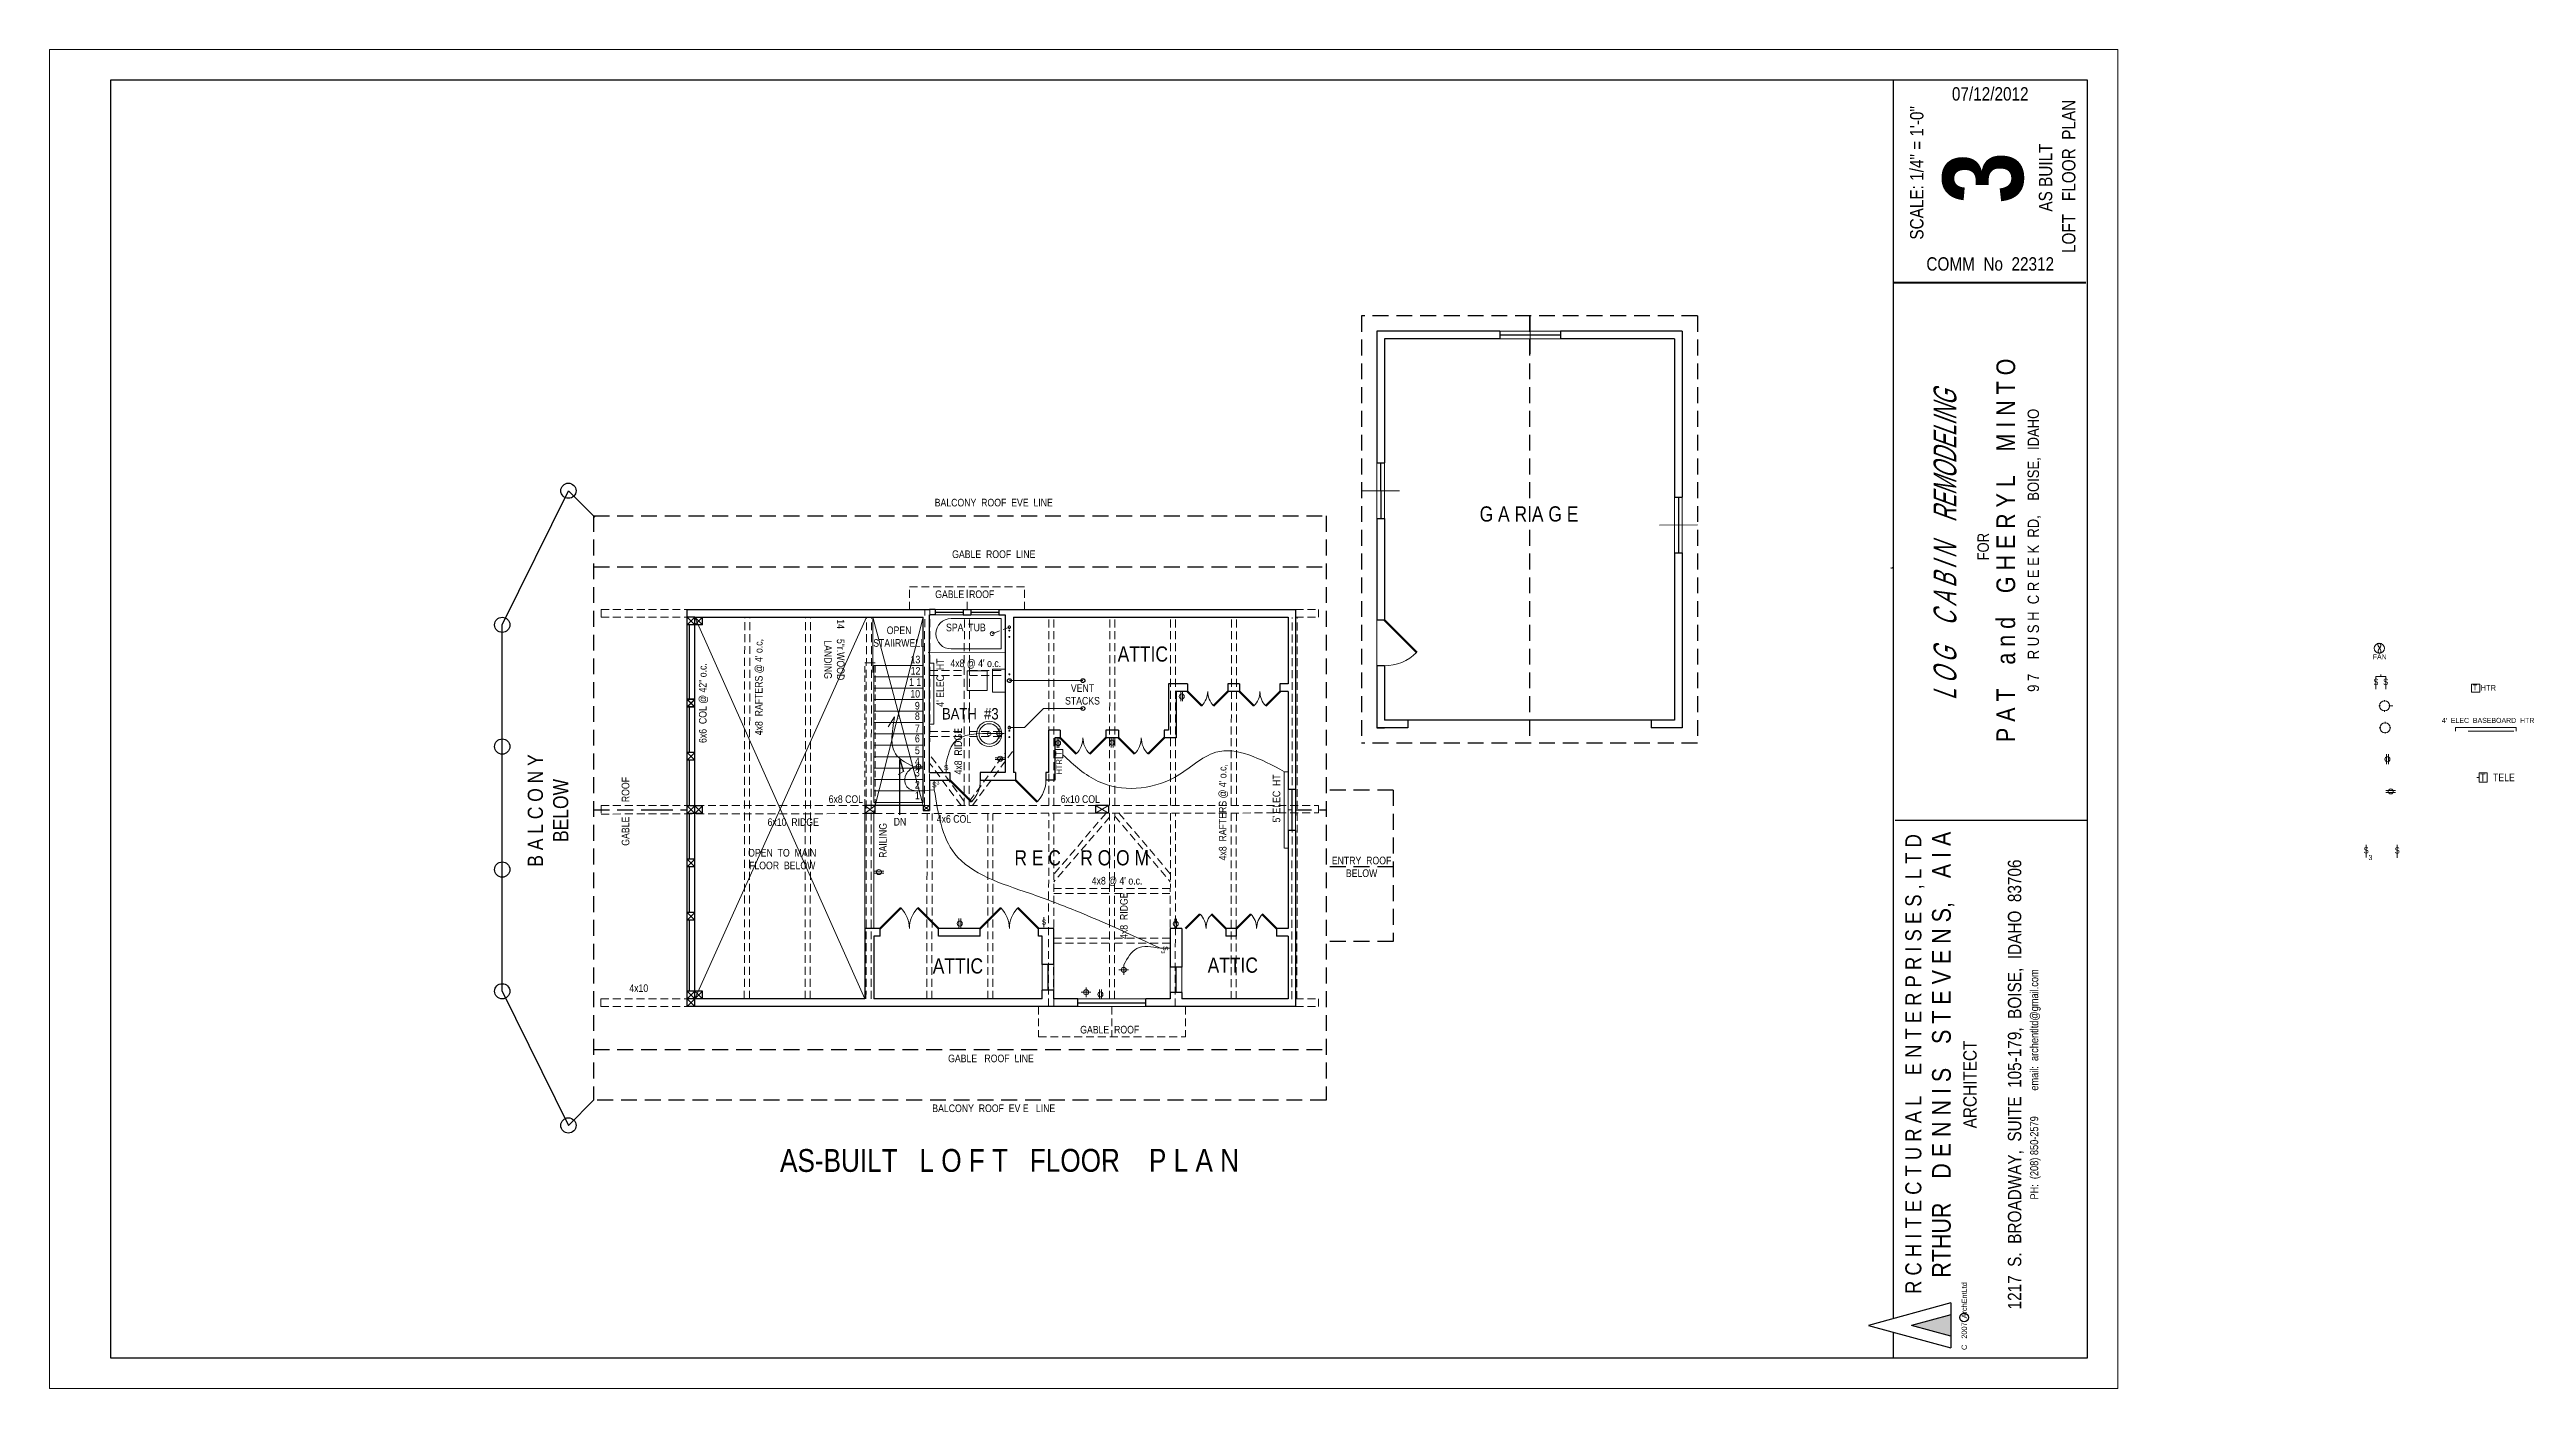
# Model space of a CAD drawing. Header units: inches. Extents: x 3324 to 8227, y 164 to 1283.
# Drawn here: x 3324 to 5278, y 164 to 1220 of the extents above; entities outside this region: 2.
import ezdxf

# ---------------------------------------------------------------- set-up
doc = ezdxf.new("R2010")
doc.units = ezdxf.units.IN
doc.header["$MEASUREMENT"] = 0
doc.linetypes.add('DASHDOT2', pattern=[0.5, 0.25, -0.125, 0, -0.125])
doc.linetypes.add('HIDDEN', pattern=[0.375, 0.25, -0.125])
for name, color, linetype, lineweight in [('DOORS', 7, 'Continuous', 60), ('ELEC', 6, 'Continuous', 30), ('ELEC SYMBOLS', 7, 'Continuous', 20), ('HVAC', 1, 'Continuous', 20), ('PLUMBING', 5, 'Continuous', 20), ('ROOF', 7, 'HIDDEN', 30), ('ROOF FRAMING', 7, 'HIDDEN', 20), ('STAIRS', 7, 'Continuous', 20), ('WALL FRAMING', 7, 'Continuous', 30), ('WALLS', 7, 'Continuous', 30), ('WINDOWS', 5, 'Continuous', 30)]:
    doc.layers.add(name, color=color, linetype=linetype, lineweight=lineweight)
for name, color, linetype in [('SETBACK', 1, 'DASHDOT2'), ('TEXT', 7, 'Continuous'), ('TEXT80', 15, 'Continuous'), ('TITLE BLOCK', 7, 'Continuous'), ('TITLE_BLOCK', 250, 'Continuous')]:
    doc.layers.add(name, color=color, linetype=linetype)
doc.styles.add('ARCH ENT', font='technical.ttf', dxfattribs={"height": 2})
doc.styles.add('ARCHENT', font='technical.ttf', dxfattribs={"height": 6})
doc.styles.add('EXIST', font='romans.shx', dxfattribs={"width": 0.75, "oblique": 20, "height": 12})

msp = doc.modelspace()

# ---------------------------------------------------------------- hatches: boundary and pattern name
at = {"layer": 'TITLE_BLOCK', "linetype": 'Continuous', "ltscale": 0.5}
msp.add_hatch(color=1, dxfattribs=at).paths.add_polyline_path([(4823.8, 221.9), (4792.6, 213.4), (4823.8, 205)])

# ---------------------------------------------------------------- linework, layer by layer
at = {"layer": 'DOORS', "ltscale": 15}
for p, q in [((4376.8, 769.6), (4402.3, 744.2)), ((4232.7, 702), (4221.4, 713.4)), ((4253.4, 713.4), (4242.1, 702)), ((4273.7, 702), (4262.4, 713.4)), ((4294.5, 713.4), (4283.2, 702.1)), ((3995.3, 542.7), (3979, 526.4)), ((4025, 526.4), (4008.7, 542.7)), ((4074.2, 542.7), (4057.9, 526.4)), ((4103.9, 526.4), (4087.6, 542.7)), ((4231.2, 537.7), (4219.8, 526.4)), ((4251.8, 526.4), (4240.5, 537.7)), ((4271.3, 537.8), (4260, 526.5)), ((4291.8, 526.4), (4280.5, 537.7))]:
    msp.add_line(p, q, dxfattribs=at)
at = {"layer": 'DOORS', "linetype": 'Continuous', "ltscale": 15}
for p, q in [((4121, 676.9), (4133.7, 664.2)), ((4144.3, 664.2), (4157, 676.9)), ((4167, 676.9), (4179.7, 664.2)), ((4190.3, 664.2), (4203, 676.9)), ((4034, 643.4), (4051, 626.4)), ((4085.8, 643.4), (4102.8, 626.4))]:
    msp.add_line(p, q, dxfattribs=at)
at = {"layer": 'DOORS', "lineweight": 9, "ltscale": 15}
msp.add_arc((4376.8, 769.6), 36, 270, 315, dxfattribs=at)
at = {"layer": 'DOORS', "linetype": 'Continuous', "lineweight": 5, "ltscale": 15}
for centre, radius, start, end in [((4121, 676.9), 18, 315, 0), ((4157, 676.9), 18, 180, 225), ((4167, 676.9), 18, 315, 0), ((4203, 676.9), 18, 180, 225), ((4034, 643.4), 24, 315, 0), ((4085.8, 643.4), 24, 315, 0)]:
    msp.add_arc(centre, radius, start, end, dxfattribs=at)
at = {"layer": 'ELEC', "lineweight": 20, "ltscale": 15}
for p, q in [((4216.1, 705.6), (4216.1, 713.4)), ((4217.6, 705.6), (4217.6, 713.4)), ((4072.9, 676.4), (4072.9, 684.2)), ((4076.8, 680.3), (4069.1, 680.3)), ((4118.5, 668.9), (4118.5, 676.7)), ((4120, 668.9), (4120, 676.7)), ((4161.2, 669.2), (4161.2, 677)), ((4162.7, 669.2), (4162.7, 677)), ((4013.1, 654), (4005.3, 654)), ((4009.2, 650.1), (4009.2, 657.9)), ((4031, 649.4), (4031, 657.2)), ((4069.8, 661.1), (4077.6, 661.1)), ((4069.8, 659.6), (4077.6, 659.6)), ((5167.5, 656.1), (5167.5, 663.9)), ((5169, 656.1), (5169, 663.9)), ((4021.7, 635.8), (4021.7, 643.6)), ((5174.6, 635.3), (5166.8, 635.3)), ((5174.6, 633.8), (5166.8, 633.8)), ((3974.2, 571.6), (3982, 571.6)), ((3974.2, 570.1), (3982, 570.1)), ((4041.1, 526.5), (4041.1, 534.3)), ((4042.6, 526.5), (4042.6, 534.3)), ((4108.2, 527.5), (4108.2, 535.3)), ((4211.4, 526.3), (4211.4, 534.1)), ((4212.9, 526.3), (4212.9, 534.1)), ((4200.1, 510.8), (4207.9, 510.8)), ((4175, 493.8), (4167.2, 493.8)), ((4171.1, 489.9), (4171.1, 497.7)), ((4145.3, 476.1), (4137.5, 476.1)), ((4141.4, 472.2), (4141.4, 480)), ((4152, 470.6), (4152, 478.4)), ((4153.5, 470.6), (4153.5, 478.4))]:
    msp.add_line(p, q, dxfattribs=at)
for centre in [(4216.9, 709.4), (4072.9, 680.3), (4119.3, 672.7), (4161.9, 673), (4009.2, 654), (4073.6, 660.3), (5168.2, 659.9), (5170.8, 634.5), (3978, 570.9), (4041.8, 530.3), (4212.2, 530.1), (4171.1, 493.8), (4141.4, 476.1), (4152.7, 474.4)]:
    msp.add_circle(centre, 2, dxfattribs=at)
at = {"layer": 'ELEC SYMBOLS', "color": 6, "linetype": 'Continuous', "lineweight": 20, "ltscale": 150}
for p, q in [((5159.1, 725.3), (5159.1, 715.1)), ((5166.8, 725.3), (5166.8, 715.1)), ((5166.8, 725.3), (5166.8, 715.1)), ((5161.7, 684.7), (5162.9, 684.7)), ((5166.3, 688.1), (5166.3, 689.3)), ((5169.7, 684.7), (5170.9, 684.7)), ((5166.3, 680.1), (5166.3, 681.3)), ((5151.4, 592.5), (5151.4, 582.3)), ((5175.9, 592.4), (5175.9, 582.2))]:
    msp.add_line(p, q, dxfattribs=at)
at = {"layer": 'ELEC SYMBOLS', "color": 6, "linetype": 'Continuous', "lineweight": 9, "ltscale": 150}
for p, q in [((5166, 705.4), (5166, 706.6)), ((5162.6, 702), (5161.4, 702)), ((5166, 697.4), (5166, 698.6)), ((5172.5, 702), (5169.4, 702))]:
    msp.add_line(p, q, dxfattribs=at)
at = {"layer": 'ELEC SYMBOLS', "color": 6, "ltscale": 25}
msp.add_line((3990.4, 693.4), (3985.4, 685.5), dxfattribs=at)
at = {"layer": 'ELEC SYMBOLS', "color": 6, "lineweight": 20, "ltscale": 15}
for centre in [(5161.8, 747.4), (5166, 702), (5166.3, 684.7)]:
    msp.add_circle(centre, 4, dxfattribs=at)
at = {"layer": 'ELEC SYMBOLS', "color": 6, "linetype": 'Continuous', "lineweight": 20, "ltscale": 150}
msp.add_spline([(5161.7, 751.4), (5161, 751.2), (5163, 744.4), (5162.5, 743.5), (5161.2, 744), (5162.9, 750.2), (5162.1, 751.2), (5161.7, 751.4)], degree=3, dxfattribs=at)
at = {"layer": 'ELEC SYMBOLS', "color": 6, "ltscale": 25}
for points in [[(4005.3, 654), (3989.9, 666.2), (3988.3, 674.9), (3990.4, 693.4)], [(4031, 657.2), (4037.2, 672.9), (4069.1, 680.3)], [(4123.2, 663.3), (4151.1, 642.4), (4211.1, 645.6), (4243.8, 665.4), (4297.9, 650.1)], [(4021.7, 635.8), (3998.9, 640.3), (3999.5, 648.1), (4005.3, 654)], [(4021.7, 635.8), (4037.8, 585.4), (4096.7, 554.2), (4133.3, 540.4), (4200.1, 510.8)], [(4200.1, 510.8), (4181.5, 510.6), (4171.1, 497.7)]]:
    msp.add_spline(points, degree=3, dxfattribs=at)
at = {"layer": 'HVAC', "lineweight": 20, "ltscale": 15}
for p, q in [((4018.3, 735.6), (4021.3, 735.6)), ((4021.3, 735.6), (4021.3, 687.6)), ((5234.4, 719.1), (5234.4, 712.9)), ((5241.1, 719.1), (5234.4, 719.1)), ((5234.4, 712.9), (5241.1, 712.9)), ((5241.1, 712.9), (5241.1, 719.1)), ((4018.3, 687.6), (4021.3, 687.6)), ((5221.8, 682), (5221.8, 685)), ((5221.8, 685), (5269.8, 685)), ((5269.8, 682), (5269.8, 685)), ((4123.1, 667.6), (4116.8, 667.6)), ((4123.1, 660.9), (4123.1, 667.6)), ((4116.8, 660.9), (4123.1, 660.9)), ((4297.8, 589.9), (4297.8, 649.9)), ((4300.8, 649.9), (4297.8, 649.9)), ((4300.9, 589.9), (4297.9, 589.9))]:
    msp.add_line(p, q, dxfattribs=at)
at = {"layer": 'PLUMBING', "color": 3, "linetype": 'Continuous', "lineweight": 20, "ltscale": 15}
for p, q in [((4035, 770.9), (4074.5, 770.9)), ((4035, 746.9), (4074.5, 746.9)), ((4063.5, 729.6), (4047.5, 729.6)), ((4047.5, 729.6), (4047.5, 721.9)), ((4063.5, 721.9), (4063.5, 729.6)), ((4067.5, 721.9), (4067.5, 730.9)), ((4067.5, 730.9), (4077.5, 730.9)), ((4047.5, 714.2), (4047.5, 721.9)), ((4063.5, 714.2), (4047.5, 714.2)), ((4063.5, 721.9), (4063.5, 714.2)), ((4067.5, 721.9), (4067.5, 712.9)), ((4067.5, 712.9), (4077.5, 712.9))]:
    msp.add_line(p, q, dxfattribs=at)
at = {"layer": 'PLUMBING', "color": 3, "linetype": 'HIDDEN', "lineweight": 20, "ltscale": 25}
msp.add_line((4067.3, 758.9), (4080.9, 764.1), dxfattribs=at)
at = {"layer": 'PLUMBING', "color": 3, "ltscale": 15}
msp.add_line((4074.5, 770.9), (4074.5, 746.9), dxfattribs=at)
at = {"layer": 'PLUMBING', "color": 3, "linetype": 'Continuous', "lineweight": 20, "ltscale": 25}
for p, q in [((4080.9, 721.9), (4139, 721.9)), ((4080.9, 684.9), (4092.9, 684.9)), ((4092.9, 684.9), (4107.8, 699.9)), ((4137.6, 699.9), (4107.8, 699.9))]:
    msp.add_line(p, q, dxfattribs=at)
at = {"layer": 'PLUMBING', "color": 7, "linetype": 'HIDDEN', "lineweight": 20, "ltscale": 25}
msp.add_line((4139, 699.9), (4137.6, 699.9), dxfattribs=at)
at = {"layer": 'PLUMBING', "color": 128, "linetype": 'HIDDEN', "lineweight": 20, "ltscale": 25}
for centre, radius in [((4080.9, 764.1), 1), ((4080.9, 761.4), 0.375), ((4080.9, 756.4), 0.375), ((4080.9, 726.9), 0.375), ((4080.9, 684.9), 1), ((4080.9, 682.4), 0.375), ((4080.9, 677.4), 0.375)]:
    msp.add_circle(centre, radius, dxfattribs=at)
at = {"layer": 'PLUMBING', "color": 3, "linetype": 'Continuous', "lineweight": 5, "ltscale": 15}
for centre in [(4067.3, 758.9), (4065, 679.9)]:
    msp.add_circle(centre, 1.5, dxfattribs=at)
at = {"layer": 'PLUMBING', "color": 128, "linetype": 'Continuous', "lineweight": 30, "ltscale": 15}
msp.add_circle((4080.9, 721.9), 1.5, dxfattribs=at)
at = {"layer": 'PLUMBING', "color": 3, "linetype": 'Continuous', "lineweight": 30, "ltscale": 15}
for centre in [(4139, 721.9), (4139, 699.9)]:
    msp.add_circle(centre, 1.5, dxfattribs=at)
at = {"layer": 'PLUMBING', "color": 3, "linetype": 'Continuous', "lineweight": 20, "ltscale": 15}
for radius in [10, 8]:
    msp.add_circle((4065, 679.9), radius, dxfattribs=at)
msp.add_arc((4035, 758.9), 12, 90, 270, dxfattribs=at)
at = {"layer": 'ROOF', "ltscale": 50}
for p, q in [((4358.8, 1009.6), (4358.8, 672.6)), ((4623.8, 1009.6), (4358.8, 1009.6)), ((4491.3, 1009.6), (4491.3, 672.6)), ((4623.8, 1009.6), (4623.8, 672.6)), ((4623.8, 672.6), (4358.8, 672.6)), ((4383.8, 635.6), (4330.8, 635.6)), ((4383.8, 575.1), (4330.8, 575.1)), ((4383.8, 516.1), (4330.8, 516.1))]:
    msp.add_line(p, q, dxfattribs=at)
at = {"layer": 'ROOF', "color": 7, "ltscale": 50}
for p, q in [((3752.8, 851.9), (3752.8, 390.9)), ((3752.8, 620.1), (3802.8, 620.1)), ((3802.8, 620.1), (3826.8, 620.1)), ((4306.8, 620.1), (4330.8, 620.1))]:
    msp.add_line(p, q, dxfattribs=at)
at = {"layer": 'ROOF', "linetype": 'HIDDEN', "ltscale": 50}
for p, q in [((4330.8, 851.9), (4330.8, 390.9)), ((3752.8, 811.6), (4330.8, 811.6)), ((4383.8, 635.6), (4383.8, 516.1)), ((3752.8, 430.9), (4330.8, 430.9))]:
    msp.add_line(p, q, dxfattribs=at)
at = {"layer": 'ROOF', "color": 7, "linetype": 'HIDDEN', "lineweight": 20, "ltscale": 25}
for p, q in [((4002.1, 777.9), (4002.1, 795.9)), ((4002.1, 795.9), (4092.9, 795.9)), ((4047.5, 777.9), (4047.5, 795.9)), ((4092.9, 777.9), (4092.9, 795.9)), ((4115.9, 470.9), (4115.9, 464.9)), ((4103.9, 464.9), (4103.9, 440.9)), ((4161.8, 464.9), (4161.8, 440.9)), ((4219.8, 464.9), (4219.8, 440.9)), ((4103.9, 440.9), (4219.8, 440.9))]:
    msp.add_line(p, q, dxfattribs=at)
at = {"layer": 'ROOF', "color": 7, "lineweight": 5, "ltscale": 25}
msp.add_line((4306.8, 635.6), (4306.8, 516.1), dxfattribs=at)
at = {"layer": 'ROOF FRAMING', "color": 7, "lineweight": 5, "ltscale": 25}
for p, q in [((3758.8, 777.9), (3826.8, 777.9)), ((3758.8, 772), (3826.8, 771.9)), ((4306.8, 777.9), (4324.8, 777.9)), ((4306.8, 771.9), (4324.8, 771.9)), ((4018.1, 729.9), (4045.4, 729.9)), ((4018.1, 729.9), (4045.4, 729.9)), ((4018.1, 725.9), (4045.4, 725.9)), ((4049.4, 729.9), (4077.5, 729.9)), ((4049.4, 725.9), (4077.5, 725.9)), ((4018.1, 681.9), (4045.4, 681.9)), ((4018.1, 677.9), (4045.4, 677.9)), ((4049.4, 681.9), (4077.5, 681.9)), ((4049.4, 677.9), (4077.5, 677.9)), ((4115.9, 557.9), (4159.9, 557.9)), ((4115.9, 553.9), (4159.9, 553.9)), ((4163.9, 557.9), (4207.9, 557.9)), ((4163.9, 553.9), (4207.9, 553.9)), ((4115.9, 518.9), (4159.9, 518.9)), ((4115.9, 514.9), (4159.9, 514.9)), ((4163.9, 518.9), (4207.9, 518.9)), ((4163.9, 514.9), (4207.9, 514.9)), ((3758.7, 471), (3826.8, 470.9)), ((4306.8, 470.9), (4324.8, 470.9)), ((3758.7, 464.9), (3827.1, 464.9)), ((4306.8, 464.9), (4324.8, 464.9))]:
    msp.add_line(p, q, dxfattribs=at)
at = {"layer": 'ROOF FRAMING', "lineweight": 5, "ltscale": 25}
for p, q in [((3758.8, 777.9), (3758.8, 772)), ((4324.8, 777.9), (4324.8, 771.9)), ((3758.8, 623.5), (3758.8, 616.7)), ((4324.8, 623.3), (4324.8, 617.6)), ((3758.7, 471), (3758.7, 464.9)), ((4324.8, 470.9), (4324.8, 464.9))]:
    msp.add_line(p, q, dxfattribs=at)
at = {"layer": 'ROOF FRAMING', "color": 7, "linetype": 'HIDDEN', "lineweight": 5, "ltscale": 25}
for p, q in [((3871.8, 471.1), (3872.1, 772.1)), ((3875.8, 471.1), (3876.1, 772.1)), ((3919.8, 471.1), (3920.1, 772.1)), ((3923.8, 471.1), (3924.1, 772.1)), ((3967.8, 471), (3968.1, 772)), ((3971.8, 471), (3972.1, 772)), ((4014, 623.4), (4014.1, 777.9)), ((4018, 623.4), (4018.1, 777.9)), ((4045.3, 623.3), (4045.4, 773.9)), ((4049.3, 623.3), (4049.4, 773.9)), ((4112, 623.3), (4112.1, 771.9)), ((4116, 623.3), (4116.1, 771.9)), ((4160, 623.3), (4160.1, 771.9)), ((4164, 623.3), (4164.1, 771.9)), ((4208, 623.3), (4208.1, 771.9)), ((4212, 623.3), (4212.1, 771.9)), ((4256, 623.3), (4256.1, 771.8)), ((4260, 623.2), (4260.1, 771.8)), ((4303.8, 470.8), (4304.1, 771.8)), ((4307.8, 470.8), (4308.1, 771.8)), ((4015.8, 471), (4016, 617.1)), ((4019.8, 471), (4020, 617.1)), ((4063.8, 471), (4064, 617.1)), ((4067.8, 471), (4068, 617.1)), ((4111.8, 464.9), (4112, 617.2)), ((4115.8, 470.9), (4116, 617.2)), ((4159.8, 470.9), (4160, 617.3)), ((4163.8, 470.9), (4164, 617.3)), ((4207.8, 470.9), (4208, 617.4)), ((4211.8, 464.9), (4212, 617.4)), ((4255.8, 470.8), (4256, 617.4)), ((4259.8, 470.8), (4260, 617.4))]:
    msp.add_line(p, q, dxfattribs=at)
at = {"layer": 'ROOF FRAMING', "color": 7, "linetype": 'HIDDEN', "lineweight": 20, "ltscale": 25}
for p, q in [((4049.3, 626.7), (4077.5, 664.8)), ((4051.8, 623.4), (4084.3, 667.3)), ((4045.3, 626.7), (4018, 663.7)), ((4042.8, 623.4), (4018, 656.9)), ((3758.8, 623.5), (4324.8, 623.3)), ((4157.2, 617.3), (4115.9, 569.2)), ((4160, 614.3), (4115.9, 563.1)), ((4164, 615.1), (4207.9, 563.3)), ((4167.4, 617.3), (4207.9, 569.5)), ((4303.8, 619.9), (4300.8, 619.9))]:
    msp.add_line(p, q, dxfattribs=at)
at = {"layer": 'ROOF FRAMING', "ltscale": 25}
msp.add_line((3758.8, 616.7), (4324.8, 617.6), dxfattribs=at)
at = {"layer": 'SETBACK'}
msp.add_line((4778.5, 811), (4776.5, 810.5), dxfattribs=at)
at = {"layer": 'STAIRS', "linetype": 'Continuous', "lineweight": 20, "ltscale": 15}
for p, q in [((3973.1, 771.9), (3973.1, 728.4)), ((3974, 625.9), (3974, 733.9))]:
    msp.add_line(p, q, dxfattribs=at)
at = {"layer": 'STAIRS', "lineweight": 20, "ltscale": 15}
for p, q in [((4013, 733.9), (3974, 733.9)), ((4013, 724.9), (3974, 724.9)), ((4013, 715.9), (3974, 715.9)), ((4013, 706.9), (3974, 706.9)), ((4013, 697.9), (3974, 697.9)), ((4013, 688.9), (3974, 688.9)), ((4013, 679.9), (3974, 679.9)), ((4013, 670.9), (3974, 670.9)), ((4013, 661.9), (3974, 661.9)), ((4013, 652.9), (3974, 652.9)), ((4013, 643.9), (3974, 643.9)), ((4013, 634.9), (3974, 634.9)), ((4013, 625.9), (3974, 625.9))]:
    msp.add_line(p, q, dxfattribs=at)
at = {"layer": 'STAIRS', "ltscale": 25}
msp.add_line((3997.4, 650.3), (3993.2, 647.9), dxfattribs=at)
at = {"layer": 'TEXT', "linetype": 'Continuous', "ltscale": 15}
for p, q in [((3994.5, 616.1), (3994.5, 659.8)), ((3994.5, 659.8), (3997.4, 650.3))]:
    msp.add_line(p, q, dxfattribs=at)
at = {"layer": 'TITLE BLOCK', "color": 7, "linetype": 'Continuous', "lineweight": 0, "ltscale": 0.5}
for p, q in [((4955.6, 1219.6), (3323.6, 1219.6)), ((3323.6, 1219.6), (3323.6, 163.7)), ((4955.6, 1219.6), (4955.6, 163.7)), ((3323.6, 163.7), (4955.6, 163.7))]:
    msp.add_line(p, q, dxfattribs=at)
at = {"layer": 'TITLE BLOCK', "color": 7, "linetype": 'Continuous', "lineweight": 30, "ltscale": 0.5}
for p, q in [((3371.6, 1195.6), (3371.6, 187.7)), ((4931.6, 1195.6), (3371.6, 1195.6)), ((4778.5, 218.8), (4778.5, 1195.6)), ((4931.6, 187.7), (4931.6, 1195.6)), ((4779.7, 611.8), (4931.6, 611.8)), ((4823.8, 231.1), (4758.8, 213.4)), ((4823.8, 221.8), (4792.6, 213.4)), ((4823.8, 221.8), (4792.6, 213.4)), ((4823.8, 231.1), (4823.8, 195.8)), ((4823.8, 231), (4823.8, 195.7)), ((4778.5, 187.7), (4778.5, 208.1)), ((4823.8, 204.9), (4792.6, 213.4)), ((4823.8, 204.9), (4792.6, 213.4)), ((3371.6, 187.7), (4931.6, 187.7)), ((4778.5, 187.7), (4931.6, 187.7))]:
    msp.add_line(p, q, dxfattribs=at)
at = {"layer": 'TITLE BLOCK', "color": 7, "linetype": 'Continuous', "lineweight": 30, "ltscale": 0.0625}
msp.add_line((4758.8, 213.4), (4823.8, 195.8), dxfattribs=at)
at = {"layer": 'TITLE BLOCK', "color": 7, "linetype": 'Continuous', "lineweight": 30, "ltscale": 0.5, "const_width": 1.58}
msp.add_lwpolyline([(4778.5, 1035.9), (4930.4, 1035.9)], dxfattribs=at)
at = {"layer": 'TITLE BLOCK', "color": 7, "linetype": 'Continuous'}
msp.add_circle((4834.2, 219.6), 3.5, dxfattribs=at)
at = {"layer": 'WALL FRAMING', "ltscale": 15}
for p, q in [((7934, 1246.8), (7934, 1235.8)), ((4370.8, 997.6), (4370.8, 893.6)), ((4467.8, 997.6), (4370.8, 997.6)), ((4467.8, 997.6), (4467.8, 991.6)), ((4611.8, 997.6), (4515.8, 997.6)), ((4515.8, 997.6), (4515.8, 991.6)), ((4611.8, 997.6), (4611.8, 866.6)), ((4376.8, 991.6), (4376.8, 893.7)), ((4467.8, 991.6), (4376.8, 991.6)), ((4605.8, 991.6), (4515.8, 991.6)), ((4605.8, 991.6), (4605.8, 866.6)), ((4370.8, 893.6), (4376.8, 893.7)), ((3680.8, 765.9), (3733, 871.7)), ((3753.8, 850.9), (3733, 871.7)), ((4605.8, 866.6), (4611.8, 866.6)), ((4370.8, 849.7), (4370.8, 769.6)), ((4370.9, 849.7), (4376.9, 849.7)), ((4376.8, 849.7), (4376.8, 769.7)), ((4605.8, 822.6), (4611.8, 822.6)), ((4605.8, 822.6), (4605.8, 690.6)), ((4611.8, 822.6), (4611.8, 684.6)), ((3680.8, 476.9), (3680.8, 765.9)), ((3826.8, 464.9), (3826.8, 777.9)), ((3826.8, 777.9), (4018, 777.9)), ((3832.8, 771.9), (3826.8, 771.9)), ((3832.8, 771.9), (3826.8, 771.9)), ((3832.8, 765.9), (3826.8, 765.9)), ((3832.8, 765.9), (3826.8, 765.9)), ((3832.8, 766.1), (3832.8, 772.1)), ((3832.8, 470.9), (3832.8, 771.9)), ((3832.8, 771.9), (4013, 771.9)), ((3832.8, 765.9), (3832.8, 771.9)), ((3832.8, 765.9), (3832.8, 771.9)), ((3838.8, 765.9), (3832.8, 765.9)), ((3838.8, 765.9), (3838.8, 771.9)), ((4022.5, 777.9), (4022.5, 773.9)), ((4044.5, 777.9), (4044.5, 773.9)), ((4050.5, 777.9), (4050.5, 773.9)), ((4072.5, 777.9), (4072.5, 773.9)), ((4077.5, 773.9), (4077.5, 649.4)), ((4084.3, 771.9), (4084.3, 649.4)), ((4084.3, 771.9), (4300.8, 771.9)), ((4300.8, 771.9), (4300.8, 719.4)), ((4306.8, 777.9), (4306.8, 615.6)), ((4376.8, 769.7), (4370.8, 769.6)), ((4376.8, 733.7), (4370.8, 733.6)), ((4370.8, 733.6), (4370.8, 684.6)), ((4376.8, 733.7), (4376.8, 690.6)), ((3832.8, 707.3), (3826.8, 707.3)), ((3832.8, 707.1), (3826.8, 707.1)), ((3832.8, 707.1), (3826.8, 707.1)), ((3832.8, 701.3), (3832.8, 707.3)), ((3832.8, 701.1), (3832.8, 707.1)), ((3832.8, 701.1), (3832.8, 707.1)), ((4206.5, 719.4), (4206.5, 682.9)), ((4221.4, 719.4), (4206.5, 719.4)), ((4212.5, 713.4), (4212.5, 676.9)), ((4221.4, 713.4), (4212.5, 713.4)), ((4221.4, 719.4), (4221.4, 713.4)), ((4253.4, 719.4), (4253.4, 713.4)), ((4262.4, 719.4), (4253.4, 719.4)), ((4262.4, 713.4), (4253.4, 713.4)), ((4262.4, 719.4), (4262.4, 713.4)), ((4300.8, 719.4), (4294.4, 719.4)), ((4294.4, 719.4), (4294.4, 713.4)), ((4300.8, 713.4), (4294.4, 713.4)), ((4300.8, 713.4), (4300.8, 636.1)), ((3832.8, 701.3), (3826.8, 701.3)), ((3832.8, 701.1), (3826.8, 701.1)), ((3832.8, 701.1), (3826.8, 701.1)), ((4395.3, 684.6), (4370.8, 684.6)), ((4370.8, 684.6), (4376.8, 684.6)), ((4605.8, 690.6), (4376.8, 690.6)), ((4395.3, 690.6), (4395.3, 684.6)), ((4587.3, 690.6), (4587.3, 684.6)), ((4611.8, 684.6), (4587.3, 684.6)), ((3832.8, 665.3), (3826.8, 665.3)), ((3832.8, 665.1), (3826.8, 665.1)), ((3832.8, 665.1), (3826.8, 665.1)), ((3832.8, 659.3), (3832.8, 665.3)), ((3832.8, 659.1), (3832.8, 665.1)), ((3832.8, 659.1), (3832.8, 665.1)), ((4111.8, 682.9), (4111.8, 649.4)), ((4121, 676.9), (4116.8, 676.9)), ((4116.8, 676.9), (4116.8, 643.4)), ((4121, 682.9), (4121, 676.9)), ((4157, 682.9), (4157, 676.9)), ((4167, 682.9), (4157, 682.9)), ((4167, 676.9), (4157, 676.9)), ((4167, 682.9), (4167, 676.9)), ((4206.5, 682.9), (4203, 682.9)), ((4203, 682.9), (4203, 676.9)), ((4212.5, 676.9), (4203, 676.9)), ((3832.8, 659.3), (3826.8, 659.3)), ((3832.8, 659.1), (3826.8, 659.1)), ((3832.8, 659.1), (3826.8, 659.1)), ((4034, 649.4), (4034, 643.4)), ((4058, 649.4), (4058, 643.4)), ((4077.5, 649.4), (4058, 649.4)), ((4085.8, 649.4), (4084.3, 649.4)), ((4085.8, 649.4), (4085.8, 643.4)), ((4109.8, 649.4), (4109.8, 643.4)), ((4111.8, 649.4), (4109.8, 649.4)), ((4018, 643.4), (4018, 619.5)), ((4116.8, 643.4), (4109.8, 643.4)), ((3832.8, 623.1), (3826.8, 623.1)), ((3832.8, 617.1), (3826.8, 617.1)), ((3838.8, 623.1), (3832.8, 623.1)), ((3832.8, 617.1), (3832.8, 623.1)), ((3838.8, 617.1), (3832.8, 617.1)), ((3838.8, 617.1), (3838.8, 623.1)), ((3975, 623.4), (3967, 623.4)), ((3975, 617), (3967, 617)), ((4013, 623.4), (3974, 623.4)), ((3975, 617), (3975, 623.4)), ((4013, 623.4), (4013, 619.5)), ((4159, 623.3), (4149, 623.3)), ((4159, 617.3), (4149, 617.3)), ((3832.8, 581.1), (3826.8, 581.1)), ((3832.8, 575.1), (3826.8, 575.1)), ((3832.8, 575.1), (3832.8, 581.1)), ((3832.8, 539.1), (3826.8, 539.1)), ((3832.8, 533.1), (3826.8, 533.1)), ((3832.8, 533.1), (3832.8, 539.1)), ((3967, 526.9), (3967, 526.9)), ((3979, 526.4), (3967, 526.4)), ((3967, 526.4), (3967, 470.9)), ((3974, 520.4), (3974, 470.9)), ((3979, 520.4), (3974, 520.4)), ((3979, 520.4), (3979, 526.4)), ((4025, 520.4), (4025, 526.4)), ((4057.9, 526.4), (4025, 526.4)), ((4057.9, 520.4), (4025, 520.4)), ((4057.9, 520.4), (4057.9, 526.4)), ((4115.9, 526.4), (4103.9, 526.4)), ((4103.9, 520.4), (4103.9, 526.4)), ((4106.9, 520.4), (4103.9, 520.4)), ((4106.9, 497.9), (4106.9, 520.4)), ((4115.9, 497.9), (4115.9, 526.4)), ((4207.9, 526.4), (4207.9, 495.9)), ((4216.9, 526.4), (4207.9, 526.4)), ((4216.9, 526.4), (4216.9, 520.4)), ((4216.9, 520.4), (4216.9, 495.9)), ((4251.8, 526.4), (4251.8, 520.4)), ((4259.8, 526.4), (4251.8, 526.4)), ((4259.8, 520.4), (4251.8, 520.4)), ((4259.8, 526.4), (4259.8, 520.4)), ((4300.8, 526.4), (4291.8, 526.4)), ((4291.8, 526.4), (4291.8, 520.4)), ((4300.8, 520.4), (4291.8, 520.4)), ((4115.9, 497.9), (4106.9, 497.9)), ((4216.9, 495.9), (4207.9, 495.9)), ((3680.8, 476.9), (3733, 371.1)), ((3832.8, 476.9), (3826.8, 476.9)), ((3832.8, 470.9), (3826.8, 470.9)), ((3832.8, 470.9), (3826.8, 470.9)), ((3832.8, 470.9), (3832.8, 476.9)), ((3838.8, 476.9), (3832.8, 476.9)), ((3967, 470.9), (3832.8, 470.9)), ((3832.8, 464.9), (3832.8, 470.9)), ((3838.8, 470.9), (3832.8, 470.9)), ((3838.8, 470.9), (3832.8, 470.9)), ((3838.8, 470.9), (3838.8, 476.9)), ((4106.9, 470.9), (3974, 470.9)), ((4106.9, 470.9), (4106.9, 477.9)), ((4115.9, 477.9), (4106.9, 477.9)), ((4135, 470.9), (4115.8, 470.9)), ((4115.9, 470.9), (4115.9, 477.9)), ((4135, 464.9), (4135, 470.9)), ((4135, 464.9), (4135, 470.9)), ((4207.9, 470.9), (4188.7, 470.9)), ((4188.7, 464.9), (4188.7, 470.9)), ((4216.9, 475.9), (4207.9, 475.9)), ((4207.9, 475.9), (4207.9, 470.9)), ((4207.9, 470.9), (4207.9, 470.9)), ((4216.9, 475.9), (4216.9, 470.9)), ((4300.8, 470.9), (4216.9, 470.9)), ((4135, 464.9), (3826.8, 464.9)), ((3832.8, 464.9), (3826.8, 464.9)), ((4306.8, 464.9), (4188.7, 464.9)), ((3752.8, 390.9), (3733, 371.1))]:
    msp.add_line(p, q, dxfattribs=at)
at = {"layer": 'WALL FRAMING', "lineweight": 9, "ltscale": 15}
for p, q in [((4515.8, 997.6), (4467.8, 997.6)), ((4491.8, 1009.6), (4491.8, 979.6)), ((4515.8, 991.6), (4467.8, 991.6)), ((4370.8, 893.6), (4370.8, 849.7)), ((4376.8, 893.6), (4376.8, 849.7)), ((4388.8, 871.7), (4358.8, 871.6)), ((4605.8, 866.6), (4605.8, 822.6)), ((4611.8, 866.6), (4611.8, 822.6)), ((4623.8, 844.7), (4593.8, 844.6)), ((4370.8, 769.6), (4370.8, 733.6)), ((5267.8, 682), (5231.8, 682)), ((4188.7, 470.9), (4135, 470.9)), ((4188.7, 464.9), (4135, 464.9))]:
    msp.add_line(p, q, dxfattribs=at)
at = {"layer": 'WALL FRAMING', "linetype": 'HIDDEN', "ltscale": 50}
for p, q in [((3752.8, 851.9), (4330.8, 851.9)), ((4330.8, 390.9), (3752.8, 390.9))]:
    msp.add_line(p, q, dxfattribs=at)
at = {"layer": 'WALL FRAMING', "color": 7, "lineweight": 5, "ltscale": 25}
for p, q in [((3832.8, 771.9), (3967, 470.9)), ((3832.8, 470.9), (3968.1, 771.9)), ((3973.1, 771.9), (4013, 623.4)), ((3975, 623.4), (4013, 771.9))]:
    msp.add_line(p, q, dxfattribs=at)
at = {"layer": 'WALL FRAMING', "color": 6, "linetype": 'Continuous', "lineweight": 9, "ltscale": 150}
for p, q in [((5159.1, 725.3), (5166.8, 725.3)), ((5162.9, 725.3), (5162.9, 726.8))]:
    msp.add_line(p, q, dxfattribs=at)
at = {"layer": 'WALL FRAMING', "color": 7, "linetype": 'Continuous', "lineweight": 9, "ltscale": 150}
for p, q in [((5240.6, 645.6), (5238.6, 645.5)), ((5240.6, 649.2), (5240.6, 641.9)), ((5247, 649.2), (5240.6, 649.2)), ((5247, 641.9), (5247, 649.2)), ((5240.6, 641.9), (5247, 641.9))]:
    msp.add_line(p, q, dxfattribs=at)
at = {"layer": 'WALL FRAMING', "color": 7, "ltscale": 15}
for p, q in [((4306.8, 636.1), (4300.8, 636.1)), ((4306.8, 603.6), (4300.8, 603.6))]:
    msp.add_line(p, q, dxfattribs=at)
at = {"layer": 'WALL FRAMING', "linetype": 'Continuous', "lineweight": 20, "ltscale": 15}
for p, q in [((3967, 623.4), (3967, 526.9)), ((3974, 619.4), (3974, 526.4)), ((3967, 541.9), (3967, 526.4))]:
    msp.add_line(p, q, dxfattribs=at)
at = {"layer": 'WALL FRAMING', "ltscale": 15}
for centre in [(3733, 871.7), (3680.8, 765.9), (3680.8, 669.9), (3680.8, 572.9), (3680.8, 476.9), (3733, 371.1)]:
    msp.add_circle(centre, 6, dxfattribs=at)
at = {"layer": 'WALLS', "linetype": 'Continuous', "lineweight": 9, "ltscale": 15}
for p, q in [((3826.8, 771.9), (3832.8, 765.9)), ((3826.8, 765.9), (3832.8, 771.9)), ((3826.8, 771.9), (3832.8, 765.9)), ((3826.8, 765.9), (3832.8, 771.9)), ((3832.8, 771.9), (3838.8, 765.9)), ((3832.8, 765.9), (3838.8, 771.9)), ((3826.8, 707.3), (3832.8, 701.3)), ((3826.8, 701.3), (3832.8, 707.3)), ((3826.8, 707.1), (3832.8, 701.1)), ((3826.8, 701.1), (3832.8, 707.1)), ((3826.8, 707.1), (3832.8, 701.1)), ((3826.8, 701.1), (3832.8, 707.1)), ((3826.8, 665.3), (3832.8, 659.3)), ((3826.8, 659.3), (3832.8, 665.3)), ((3826.8, 665.1), (3832.8, 659.1)), ((3826.8, 659.1), (3832.8, 665.1)), ((3826.8, 665.1), (3832.8, 659.1)), ((3826.8, 659.1), (3832.8, 665.1)), ((3826.8, 623.1), (3832.8, 617.1)), ((3826.8, 617.1), (3832.8, 623.1)), ((3832.8, 623.1), (3838.8, 617.1)), ((3832.8, 617.1), (3838.8, 623.1)), ((3826.8, 581.1), (3832.8, 575.1)), ((3826.8, 575.1), (3832.8, 581.1)), ((3826.8, 539.1), (3832.8, 533.1)), ((3826.8, 533.1), (3832.8, 539.1)), ((3826.8, 476.9), (3832.8, 470.9)), ((3826.8, 470.9), (3832.8, 476.9)), ((3826.8, 470.9), (3832.8, 464.9)), ((3826.8, 464.9), (3832.8, 470.9)), ((3832.8, 476.9), (3838.8, 470.9)), ((3832.8, 470.9), (3838.8, 476.9))]:
    msp.add_line(p, q, dxfattribs=at)
at = {"layer": 'WALLS', "linetype": 'Continuous', "ltscale": 15}
for p, q in [((4013, 625.9), (4013, 771.9)), ((4022.5, 777.9), (4018, 777.9)), ((4022.5, 773.9), (4018, 773.9)), ((4018, 649.4), (4018, 773.9)), ((4044.5, 777.9), (4050.5, 777.9)), ((4044.5, 773.9), (4050.5, 773.9)), ((4072.5, 777.9), (4077.5, 777.9)), ((4072.5, 773.9), (4077.5, 773.9)), ((4300.8, 603.6), (4300.8, 526.4)), ((4306.8, 603.6), (4306.8, 464.9)), ((4306.8, 571.9), (4306.8, 464.9)), ((4300.8, 520.4), (4300.8, 470.9))]:
    msp.add_line(p, q, dxfattribs=at)
at = {"layer": 'WALLS', "linetype": 'Continuous', "lineweight": 20, "ltscale": 15}
for p, q in [((4022.5, 777.9), (4044.5, 777.9)), ((4022.5, 773.9), (4044.5, 773.9)), ((4050.5, 777.9), (4072.5, 777.9)), ((4050.5, 773.9), (4072.5, 773.9)), ((4016.9, 744.2), (4077.5, 743.9))]:
    msp.add_line(p, q, dxfattribs=at)
at = {"layer": 'WALLS', "color": 7, "linetype": 'Continuous', "lineweight": 30, "ltscale": 15}
for p, q in [((4077.5, 777.9), (4306.8, 777.9)), ((4149, 623.3), (4149, 617.3)), ((4159, 623.3), (4159, 617.3))]:
    msp.add_line(p, q, dxfattribs=at)
at = {"layer": 'WALLS', "linetype": 'HIDDEN', "lineweight": 9, "ltscale": 20}
for p, q in [((4018, 649.4), (4018, 749.9)), ((3967, 623.4), (3967, 735.9)), ((3975, 623.4), (3975, 735.9))]:
    msp.add_line(p, q, dxfattribs=at)
at = {"layer": 'WALLS', "color": 7, "linetype": 'Continuous', "lineweight": 5, "ltscale": 15}
for p, q in [((3967, 735.9), (3975, 735.9)), ((4149, 617.3), (4159, 623.3)), ((4149, 623.3), (4159, 617.3))]:
    msp.add_line(p, q, dxfattribs=at)
at = {"layer": 'WALLS', "ltscale": 15}
for p, q in [((4121, 682.9), (4111.8, 682.9)), ((4018, 643.4), (4034, 643.4)), ((3967, 623.4), (3967, 617)), ((4013, 619.5), (4018, 619.5))]:
    msp.add_line(p, q, dxfattribs=at)
at = {"layer": 'WALLS', "color": 7, "linetype": 'Continuous', "ltscale": 15}
for p, q in [((4018, 649.4), (4034, 649.4)), ((4058, 643.4), (4085.8, 643.4))]:
    msp.add_line(p, q, dxfattribs=at)
at = {"layer": 'WALLS', "lineweight": 9, "ltscale": 15}
for p, q in [((4111.8, 649.4), (4109.8, 649.4)), ((3975, 623.4), (3967, 617)), ((3975, 617), (3967, 623.4))]:
    msp.add_line(p, q, dxfattribs=at)
at = {"layer": 'WALLS', "color": 7, "linetype": 'Continuous', "lineweight": 20, "ltscale": 15}
for p, q in [((4013, 623.4), (4018, 619.5)), ((4013, 619.5), (4018, 623.4)), ((4013, 623.4), (4018, 623.4))]:
    msp.add_line(p, q, dxfattribs=at)
at = {"layer": 'WINDOWS', "ltscale": 15}
for p, q in [((4467.8, 994.6), (4515.8, 994.6)), ((4373.8, 893.7), (4373.9, 849.7)), ((4608.8, 866.6), (4608.8, 822.6)), ((4111.4, 477.9), (4111.4, 497.9)), ((4212.4, 475.9), (4212.4, 495.9)), ((4135, 467.9), (4188.7, 467.9))]:
    msp.add_line(p, q, dxfattribs=at)
at = {"layer": 'WINDOWS', "ltscale": 25}
for p, q in [((3828.3, 765.9), (3828.3, 707.1)), ((3828.3, 701.3), (3828.3, 665.3)), ((3828.3, 659.1), (3828.3, 623.1)), ((3828.3, 617.1), (3828.3, 581.1)), ((3828.3, 575.1), (3828.3, 539.1)), ((3828.3, 533.1), (3828.3, 476.9))]:
    msp.add_line(p, q, dxfattribs=at)
at = {"layer": 'WINDOWS', "linetype": 'Continuous', "ltscale": 15}
for p, q in [((4022.5, 775.9), (4044.5, 775.9)), ((4050.5, 775.9), (4072.5, 775.9))]:
    msp.add_line(p, q, dxfattribs=at)
at = {"layer": 'WINDOWS', "color": 7, "lineweight": 20, "ltscale": 15}
for p, q in [((4300.8, 636.1), (4300.8, 603.6)), ((4306.8, 636.6), (4306.8, 603.6))]:
    msp.add_line(p, q, dxfattribs=at)
at = {"layer": 'WINDOWS', "color": 5, "linetype": 'Continuous', "ltscale": 15}
msp.add_line((4303.8, 636.1), (4303.8, 603.6), dxfattribs=at)
at = {"layer": 'WINDOWS', "color": 7, "linetype": 'Continuous', "lineweight": 20, "ltscale": 15}
for p, q in [((4106.9, 497.9), (4106.9, 477.9)), ((4115.9, 497.9), (4115.9, 477.9)), ((4207.9, 495.9), (4207.9, 475.9)), ((4216.9, 495.9), (4216.9, 475.9))]:
    msp.add_line(p, q, dxfattribs=at)
at = {"layer": 'WINDOWS', "color": 7, "linetype": 'Continuous', "lineweight": 5, "ltscale": 15}
for centre, radius, start, end in [((4221.4, 713.4), 16, 315, 0), ((4253.4, 713.4), 16, 180, 225), ((4262.6, 713.3), 16, 315, 0), ((4294.6, 713.3), 16, 180, 225), ((3979, 526.4), 23, 0, 45), ((4025, 526.4), 23, 135, 180), ((4057.9, 526.4), 23, 0, 45), ((4103.9, 526.4), 23, 135, 180), ((4220.1, 526.4), 16, 0, 45), ((4250.4, 527.4), 14.2, 133.5887, 184.0219), ((4260, 526.5), 16, 0, 45), ((4292, 526.5), 16, 135, 180)]:
    msp.add_arc(centre, radius, start, end, dxfattribs=at)

# ---------------------------------------------------------------- texts
at = {"layer": 'TEXT80', "color": 6, "width": 360.062, "attachment_point": 5, "style": 'ARCHENT'}
for s, insert, char_height, rotation in [('3', (8226.4, 1281.4), 3, 0.0328), ('{\\C7; }S', (5158.3, 720.9), 5, 0.0328), ('{\\C7; }S', (5166, 720.9), 5, 0.0328), ('3', (3993.5, 693.3), 3, 0.0328), ('3', (4024.6, 641.5), 3, 0.0328), ('{\\C7; }S', (5150.6, 588.1), 5, 0.0328), ('{\\C7; }S', (5175.1, 588), 5, 0.0328), ('3', (5154.8, 582.4), 4, 0.0328), ('3', (4202.1, 507.8), 3, 270.0328)]:
    msp.add_mtext(s, dxfattribs=dict(at, insert=insert, char_height=char_height, rotation=rotation))
at = {"layer": 'TEXT80', "attachment_point": 5, "style": 'ARCHENT'}
for s, insert, char_height, width, rotation in [('{\\C7;BALCONY  ROOF  EVE  LINE}', (4068.6, 862.3), 6, 360.062, 0.0328), ('{\\C7;G A R A G E}', (4490.9, 853.3), 12, 360.062, 0.0328), ('{\\C7;GABLE  ROOF  LINE}', (4068.6, 821.6), 6, 360.062, 0.0328), ('{\\C7;GABLE  ROOF}', (4045.7, 790), 6, 360.062, 0.0328), ('{\\C7;14}', (3947.8, 766.5), 6, 360.062, 270.0328), ('{\\C7;OPEN\\PSTAIIRWELL}', (3993.9, 756.6), 6, 360.062, 0.0328), ("{\\C7;4x8  RAFTERS @ 4' o.c,}", (3883.8, 716.8), 6, 360.062, 90.0328), ('{\\C7;5"r.WOOD\\PLANDING}', (3942.8, 738.5), 6, 360.062, 270.0328), ('{\\C7; ATTIC}', (4184.3, 742.8), 12, 360.062, 0.0328), ('{\\C7;FAN}', (5162.1, 740.7), 4, 360.062, 0.0328), ('{\\C7;6x6  COL @ 42" o.c.}', (3839.6, 704.2), 6, 360.062, 90.0328), ('{\\C7;1 1}', (4006.6, 720.8), 6, 360.062, 0.0328), ('{\\C7;13}', (4006.8, 738.5), 6, 360.062, 0.0328), ('{\\C7;12}', (4006.9, 729.7), 6, 360.062, 0.0328), ("{\\C7;4x8 @ 4' o.c.}", (4054.4, 735), 6, 360.062, 0.0328), ('{\\C7;10}', (4006.6, 711.5), 6, 360.062, 0.0328), ('{\\C7;9}', (4008.3, 702.1), 6, 360.062, 0.0328), ('{\\C7;VENT\\PSTACKS}', (4138.6, 711), 6, 360.062, 0.0328), ('{\\C7;T}', (5237.3, 716.5), 4.5, 270.047, 0.0328), ('{\\C7;HTR}', (5247.8, 716.3), 4.5, 270.047, 0.0328), ('{\\C7;8}', (4008.3, 693.9), 6, 360.062, 0.0328), ('{\\C7;7}', (4008.3, 684.2), 6, 360.062, 0.0328), ('{\\C7;BATH  #3}', (4050.1, 695.7), 9, 360.062, 0.0328), ('{\\C7;4x8  RIDGE}', (4040.6, 666.2), 6, 360.062, 90.0328), ('{\\C7;5}', (4008.3, 666.9), 6, 360.062, 0.0328), ('{\\C7;6}', (4008.3, 676.2), 6, 360.062, 0.0328), ('{\\C7;B A L C O N Y\\PBELOW}', (3717, 619.5), 12, 360.062, 90.0328), ('{\\C7;GABLE      ROOF}', (3778.1, 618.8), 6, 360.062, 90.0328), ('{\\C7;4}', (4008.3, 658.2), 6, 360.062, 0.0328), ('{\\C7;3}', (4008.3, 649.3), 6, 360.062, 0.0328), ('{\\C6;S}', (4031.1, 653.3), 4, 360.062, 0.0328), ("{\\C7;4x8  RAFTERS @ 4' o.c,}", (4249.8, 618.1), 6, 360.062, 90.0328), ('{\\C7;T}', (5243.5, 645.6), 6, 360.062, 0.0328), ('{\\C7;TELE}', (5260.1, 645.6), 6, 360.062, 0.0328), ('{\\C7;6x8 COL}', (3951.9, 628.4), 6, 360.062, 0.0328), ('{\\C7;2}', (4008.3, 639.8), 6, 360.062, 0.0328), ('{\\C7;1}', (4008.3, 631.3), 6, 360.062, 0.0328), ('{\\C6;S}', (4021.7, 639.7), 4, 360.062, 0.0328), ('{\\C7;6x10 COL}', (4136.9, 628.4), 6, 360.062, 0.0328), ('{\\C7;6x10  RIDGE}', (3910.4, 610.3), 6, 360.062, 0.0328), ('{\\C7;RAILING}', (3981.2, 595.9), 6, 360.062, 90.0328), ('{\\C7;4x6 COL}', (4037.2, 612.8), 6, 360.062, 0.0328), ('{\\C7;OPEN  TO  MAIN\\PFLOOR  BELOW}', (3901.7, 581.1), 6, 360.062, 0.0328), ('{\\C7;R E C    R O O M}', (4138, 582.1), 12, 360.062, 0.0328), ("{\\C7;4x8 @ 4' o.c.}", (4165.9, 563.5), 6, 360.062, 0.0328), ('{\\C7;ENTRY  ROOF\\PBELOW}', (4358.8, 575), 6, 360.062, 0.0328), ('{\\C7;4x8  RIDGE}', (4171.3, 536.5), 6, 360.062, 90.0328), ('{\\C6;S}', (4108.2, 531.5), 4, 360.062, 0.0328), ('{\\C6;S}', (4204.1, 510.7), 4, 360.062, 270.0328), ('{\\C7; ATTIC}', (4038.4, 496.8), 12, 360.062, 0.0328), ('{\\C7; ATTIC}', (4255.3, 497.4), 12, 360.062, 0.0328), ('{\\C7;4x10}', (3788.5, 479.3), 6, 360.062, 0.0328), ('{\\C7;GABLE  ROOF}', (4160.1, 446.6), 6, 360.062, 0.0328), ('{\\C7;GABLE   ROOF  LINE}', (4066.4, 423.9), 6, 360.062, 0.0328), ('{\\C7;BALCONY  ROOF  EV E   LINE}', (4068.6, 384.6), 6, 360.062, 0.0328), ('{\\C7;  AS-BUILT   L O F T   FLOOR    P L A N}', (4075.3, 343.4), 18, 433.103, 0.0328)]:
    msp.add_mtext(s, dxfattribs=dict(at, insert=insert, char_height=char_height, width=width, rotation=rotation))
at = {"layer": 'TEXT80', "color": 7, "char_height": 6, "width": 360.062, "attachment_point": 5, "rotation": 0.0328, "style": 'ARCHENT'}
for s, insert in [('{\\C3;SPA  TUB}', (4046.6, 763.8)), ('{\\C7;DN}', (3994.6, 610.6))]:
    msp.add_mtext(s, dxfattribs=dict(at, insert=insert))
at = {"layer": 'TEXT80', "color": 1, "attachment_point": 5, "style": 'ARCHENT'}
for s, insert, char_height, width, rotation in [("{\\C7;4'  ELEC  BASEBOARD  HTR}", (5247.6, 690.5), 4, 360.062, 0.0328), ('T', (4119.8, 664.4), 4.5, 270.047, 89.9672), ('HTR', (4120.1, 653.9), 4.5, 270.047, 89.9672)]:
    msp.add_mtext(s, dxfattribs=dict(at, insert=insert, char_height=char_height, width=width, rotation=rotation))
at = {"layer": 'TITLE BLOCK', "color": 7, "linetype": 'Continuous', "lineweight": 30, "ltscale": 0.5, "rotation": 90, "style": 'ARCH ENT'}
for s, insert, char_height, attachment_point in [('SCALE: 1/4" = 1\'-0"  ', (4796.9, 1122.4), 10.551, 5), ('LOFT   FLOOR  PLAN', (4916.8, 1119.6), 10.551, 5), ('{\\fTechnical|b1|i0|c0|p34;3}', (4817.3, 1118.5), 63.306, 2), ('AS BUILT', (4898.5, 1118.7), 10.55, 5), ('\\P{\\H0.3769x;  FOR\\P\\H1.644x;P A T    a n d    G H E R Y L    M I N T O\\P\\H0.6083x;9 7    R U S H  C R E E K  RD,    BOISE,  IDAHO}', (4850, 824.7), 23.802, 5), ("{\\C1;4' ELEC  HT}  ", (4026.4, 720.3), 6, 5), ("{\\C1;5' ELEC  HT}  ", (4291.7, 629), 6, 5), ('        R C H I T E C T U R A L    E N T E R P R I S E S , L T D\\P{\\H1.167x;          RTHUR    D E N N I S    S T E V E N S,    A I A\\P\\H0.7145x;ARCHITECT\\P\\P1217  S.  BROADWAY,  SUITE  105-179,  BOISE,  IDAHO  83706\\P\\H0.5999x;PH:  (208) 850-2579          email:  archentltd@gmail.com}', (4787.8, 403.4), 12.661, 2)]:
    msp.add_mtext(s, dxfattribs=dict(at, insert=insert, char_height=char_height, attachment_point=attachment_point))
at = {"layer": 'TITLE BLOCK', "color": 7, "linetype": 'Continuous', "lineweight": 30, "ltscale": 0.5, "char_height": 10.551, "attachment_point": 5, "style": 'ARCH ENT'}
for s, insert in [('\\A1;07/12/2012', (4854.8, 1184.6)), ('COMM  No  22312', (4854.8, 1050.5))]:
    msp.add_mtext(s, dxfattribs=dict(at, insert=insert))
at = {"layer": 'TITLE BLOCK', "color": 7, "linetype": 'Continuous', "lineweight": 9, "ltscale": 50, "insert": (4810.1, 828.6), "char_height": 18, "width": 403, "attachment_point": 2, "rotation": 90, "style": 'EXIST'}
msp.add_mtext('{\\fTechnical|b0|i0|c0|p34;L O G    C A B I N    REMODELING}', dxfattribs=at)
at = {"layer": 'TITLE BLOCK', "color": 7, "linetype": 'HIDDEN', "insert": (4832.2, 194), "char_height": 4.197, "width": 59, "attachment_point": 1, "rotation": 90, "style": 'ARCHENT'}
msp.add_mtext('C   2007  ArchEntLtd', dxfattribs=at)

doc.saveas('drawing.dxf')
